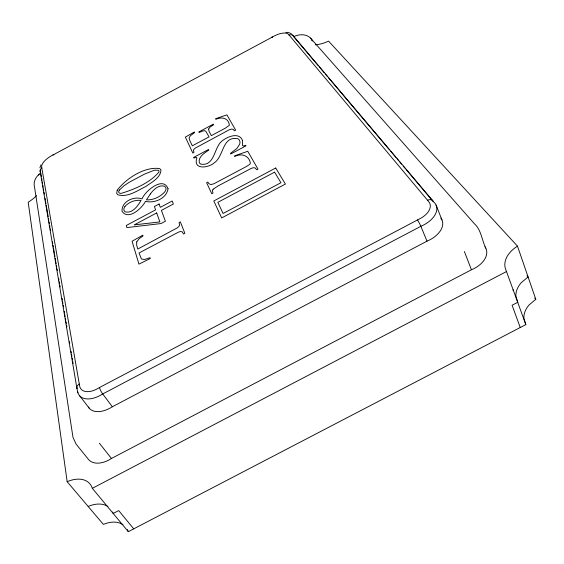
<?xml version="1.0" encoding="UTF-8"?>
<svg xmlns="http://www.w3.org/2000/svg" width="564" height="564" viewBox="0 0 564 564"><rect width="100%" height="100%" fill="white"/><g stroke="black" fill="none" stroke-linecap="round" stroke-linejoin="round"><path stroke-width="0.85" d="M39.903 167.811L40.953 164.885M512.993 290.375L513.289 289.727M39.106 174.318C35.377 177.378 33.036 182.595 34.573 187.354L72.989 437.354L76.084 444.101L88.315 459.195A22.504 14.156 -40.2 0 0 111.439 458.483L471.433 269.768A22.736 14.629 -18.9 0 0 484.977 246.806M38.338 175.023L40.122 173.395M315.375 44.789A19.261 8.467 -24.6 0 0 328.572 41.116L517.484 246.144L535.8 299.322L529.265 304.786A29.547 20.452 -13 0 0 523.914 318.456L525.831 324.596L128.303 531.683L92.334 488.325A30.386 19.19 -43.8 0 0 67.158 481.698L28.2 202.201A18.979 8.291 -33.5 0 0 36.533 195.645M517.484 246.144L515.136 247.737A30.808 20.043 -15 0 0 505.845 269.796L525.831 324.596M99.483 387.517L96.655 389.153A17.519 10.286 -37.6 0 1 79.658 386.164L41.637 166.979A12.288 5.266 -32.3 0 1 51.162 155.96L274.386 35.941A12.422 5.351 -25.8 0 1 288.486 34.319L428.88 201.849A17.681 10.582 -21.5 0 1 420.413 218.437L99.483 387.517A4.935 0.973 62 0 0 102.718 393.961L112.349 406.764L426.997 241.166A22.56 13.867 -21.2 0 0 440.822 218.113M92.334 488.325L506.705 271.432M293.816 36.66C299.999 33.502 309.234 33.833 312.456 40.989L311.864 40.086M285.856 32.317L289.177 32.747L291.398 33.819M527.009 275.747L528.101 276.98L521.439 282.501A30.075 20.297 -13.9 0 0 515.905 296.178L517.801 302.269L512.098 305.244L520.234 327.515M534.707 298.074L535.8 299.322M293.146 35.758L432.828 200.763M292.11 34.855A16.039 6.951 -25.8 0 1 293.583 36.505L318.011 65.375M319.146 66.721L324.265 72.763M325.4 74.103L327.099 76.119M328.241 77.465L389.59 149.982M390.732 151.321L395.843 157.363M396.978 158.71L398.685 160.726M399.82 162.065L401.526 164.082M403.225 166.098L404.931 168.107M406.066 169.454L433.335 201.679A22.814 13.726 -21.5 0 1 420.857 226.298L102.718 393.954A22.602 13.339 -37.7 0 1 77.705 391.733M67.158 481.698L103.388 524.407A29.166 19.613 -45.8 0 1 122.987 524.661M133.731 528.856L118.715 510.582L113.188 513.473A29.673 19.451 -44.9 0 0 112.631 512.041M99.363 443.177L111.439 458.483M79.439 395.54L89.197 408.16M310.503 38.049L474.394 223.732C481.318 229.915 481.825 240.193 485.773 248.118M426.997 241.166L420.857 226.298A4.998 0.557 62.5 0 0 417.402 219.868M436.085 205.063L441.964 219.953M464.369 251.523L471.433 269.768M77.811 392.868L76.824 387.56M41.383 176.729L40.65 172.387A3.497 3.088 -9.8 0 1 41.947 167.938M41.68 178.464L41.976 180.198M42.272 181.939L42.568 183.674M42.864 185.408L43.153 187.149M43.449 188.884L43.745 190.618M44.041 192.352L44.337 194.094M45.071 198.436L45.367 200.171M45.663 201.905L45.959 203.646M46.255 205.381L48.173 216.668M48.469 218.402L48.758 220.136M49.054 221.878L49.35 223.612M49.646 225.346L49.942 227.088M50.238 228.822L50.534 230.556M52.452 241.843L52.741 243.585M53.037 245.319L53.333 247.053M53.629 248.794L54.37 253.13M54.659 254.872L54.955 256.606M55.251 258.34L55.547 260.082M55.843 261.816L56.139 263.55M56.435 265.291L56.724 267.026M57.02 268.76L57.316 270.494M58.642 278.313L58.938 280.047M59.234 281.781L59.53 283.523M59.826 285.257L60.122 286.991M62.04 298.278L62.329 300.02M62.625 301.754L62.921 303.488M63.217 305.23L63.513 306.964M64.247 311.307L64.543 313.041M64.839 314.775L65.135 316.517M65.431 318.251L65.727 319.985M66.023 321.727L66.312 323.461M66.608 325.195L66.904 326.937M69.414 341.692L69.71 343.427M71.036 351.245L71.332 352.979M71.628 354.714L71.924 356.455M72.213 358.189L72.509 359.924M72.805 361.665L73.101 363.399M40.143 171.223L76.866 388.067M427.392 200.389A4.963 3.821 -39.9 0 1 433.335 201.679M289.008 35.179A3.532 3.144 -40.7 0 1 293.583 36.505M77 388.554A4.893 3.701 -10.4 0 1 79.482 384.042M112.349 406.764A22.356 13.48 -38 0 1 88.407 407.004M272.151 37.499A3.476 0.423 62 0 1 272.419 37.069M53.143 154.959A3.44 0.62 61.6 0 1 53.834 154.874M40.319 171.35A15.87 6.838 -32.4 0 1 40.326 170.145M127.386 529.568A29.166 19.613 -45.8 0 1 128.303 531.683M88.16 506.451A29.673 19.451 -44.9 0 1 107.935 506.507M242.478 140.443L242.562 145.625L243.415 145.998L245.636 145.265L245.974 145.857L230.782 153.972L230.457 153.366L236.958 148.431L239.672 144.18A15.221 7.529 -28.1 0 0 237.916 138.744C221.906 135.494 224.084 156.736 213.989 163.01C208.32 168.016 192.691 170.131 196.899 157.828L196.089 157.412L193.903 158.047L193.621 157.455L208.539 149.481L208.828 150.066C204.626 152.922 198.027 156.757 199.303 162.763L200.544 164.053C214.503 166.81 213.805 148.466 221.377 141.571C226.467 136.932 239.066 131.482 242.478 140.443M208.666 129.001L209.011 131.193L211.324 135.656L225.297 128.183L229.386 125.3C228.723 118.01 221.56 116.522 215.864 119.328L215.554 118.757L226.897 114.852L235.667 130.164L234.497 130.792C232.939 127.267 228.631 130.08 226.481 131.271L195.581 147.93L194.002 149.15L193.417 150.405L193.981 152.456L192.817 153.077L185.366 137.094L194.34 132.004L194.622 132.582L190.449 135.677L189.109 137.799L189.645 140.161L192.317 145.822L209.047 136.876L205.747 131.116L204.499 130.686L202.236 131.137L199.078 132.505L198.81 131.955L213.312 124.193L213.601 124.729L209.907 127.231L208.666 129.001M168.058 188.743C166.521 198.556 154.451 203.555 145.477 201.362C142.149 207.975 128.571 220.799 122.057 211.366C121.175 201.736 133.837 195.75 142.036 198.93C144.68 191.563 163.229 175.517 168.058 188.743M136.735 241.907L136.629 245.136L137.813 249.027L177.152 227.941L178.887 226.531L179.606 225.001L179.091 222.54L180.367 221.856L184.837 233.299L183.54 233.989L182.13 231.776L180.388 231.522L178.428 232.164L139.026 252.989L141.423 258.982L144.581 259.503L150.024 257.699L150.285 258.502L138.941 264.135L132.068 241.244L142.805 235.181L143.044 235.928L139.139 238.706L136.735 241.907M117.199 190.244L116.706 193.403L117.693 194.735C127.499 197.795 137.327 190.625 145.794 186.515C151.497 182.235 160.684 177.942 160.966 169.933L159.746 168.629C144.863 166.183 125.948 178.548 117.199 190.244M119.307 190.096L118.764 191.274A5.619 2.707 -31.5 0 0 121.316 193.346C134.838 189.151 149.756 182.99 159.013 171.964L158.97 170.941L158.237 170.25L154.395 170.201L144.44 174.135L129.149 182.32L123.911 185.824L119.307 190.096M213.086 189.236L212.388 190.71L213.023 193.064L211.768 193.734L206.628 182.708L207.862 182.052L208.772 183.589L210.887 184.597L213.989 183.723L246.01 166.74L249.697 164.42L250.388 163.229C249.119 155.368 241.265 152.929 234.652 156.517L234.589 155.854L247.765 151.293L257.981 169.122L256.712 169.792L254.991 167.86L253.081 167.762L251.128 168.446L218.226 185.859L213.086 189.236M124.968 206.424L123.911 208.433L123.925 210.33L124.905 211.74C132.35 214.024 137.849 205.867 141.056 200.431C135.113 199.684 128.973 201.982 124.968 206.424M150.32 194.03L146.421 199.867C153.161 200.206 159.964 197.069 164.512 192.162A8.559 4.265 -30.7 0 0 165.823 187.685L164.674 186.268C158.787 184.428 153.422 189.603 150.32 194.03M159.09 204.02L154.402 206.516L155.593 209.857L126.273 225.487L126.893 227.581L161.043 223.555L165.393 221.236L161.424 210.386L173.381 204.006L172.203 200.995L160.31 207.34L159.09 204.02M156.679 212.91L134.232 224.881L159.894 221.92L156.679 212.91M275.697 168.009L213.798 200.96L221.673 217.93L285.398 184.061L275.697 168.009M274.576 172.14L217.845 202.335L223.083 213.481L280.928 182.722L274.576 172.14"/></g></svg>
